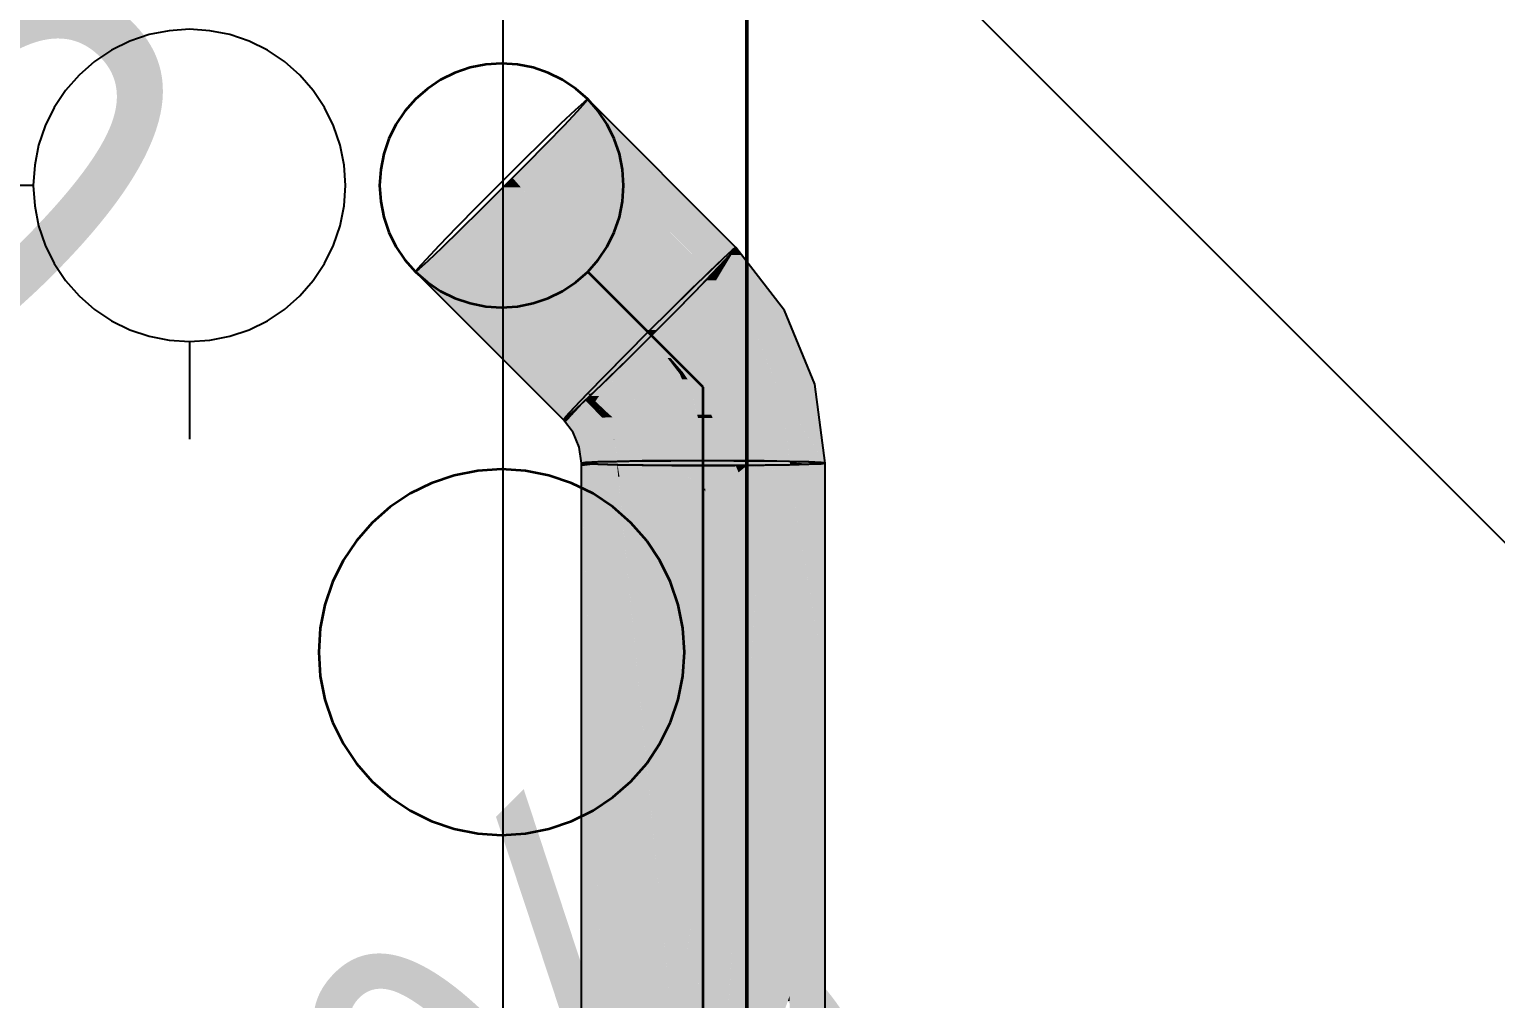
# Model space of a CAD drawing. Extents: x 0 to 756, y -25 to 420.
# Drawn here: x 384.926 to 389.736, y 344.221 to 347.399 of the extents above; entities that cross this region are included whole.
import ezdxf

# ---------------------------------------------------------------- set-up
doc = ezdxf.new("R2010")
doc.units = 0
doc.layers.get('0').update_dxf_attribs({"lineweight": 25})
for name, color, linetype, lineweight in [('A_Aussenwand', 7, 'Continuous', 25), ('ALLGEMEIN01', 7, 'Continuous', 13), ('Standard', 7, 'Continuous', 25), ('WAND_HOLZ_TRAGEND', 7, 'Continuous', 13)]:
    doc.layers.add(name, color=color, linetype=linetype, lineweight=lineweight)
for name, color, linetype, lineweight, true_color in [('S_Kaltwasser', 3, 'Continuous', 35, 0x00ff00), ('S_Schmutzwasser', 7, 'Continuous', 35, 0x808040), ('S_Schmutzwasser-Shading', 7, 'Continuous', 35, 0x808040)]:
    doc.layers.add(name, color=color, linetype=linetype, lineweight=lineweight, true_color=true_color)
doc.styles.get("Standard").update_dxf_attribs({"font": 'arial.ttf'})

# ---------------------------------------------------------------- blocks, each defined once
blk = doc.blocks.new('Shading-A0T78OPLOY', base_point=(386.8178, 335.3939))
at = {"layer": 'S_Schmutzwasser-Shading', "color": 59, "true_color": 0x58582c}
for points in [[(386.8447, 347.0831), (386.679, 347.0831), (386.7578, 347.1699)], [(387.0782, 346.6839), (386.8447, 347.0831), (386.679, 347.0831)], [(387.2439, 346.6839), (387.0782, 346.6839), (386.8447, 347.0831)], [(386.3578, 346.6042), (386.1921, 346.6042), (386.279, 346.6831)], [(387.165, 346.597), (387.2439, 346.6839), (387.0782, 346.6839)], [(387.229, 346.6592), (387.2215, 346.6592), (387.2439, 346.6838)], [(387.2628, 346.6592), (387.229, 346.6592), (387.2502, 346.6756)], [(387.229, 346.6592), (387.2502, 346.6756), (387.2389, 346.6756)], [(387.2502, 346.6756), (387.2389, 346.6756), (387.2439, 346.6838)], [(387.1905, 346.5959), (387.1638, 346.5959), (387.2173, 346.64)], [(387.1638, 346.5959), (387.2173, 346.64), (387.204, 346.64)], [(387.3084, 346.5758), (387.1784, 346.5758), (387.229, 346.6592)], [(387.2173, 346.64), (387.204, 346.64), (387.229, 346.6592)], [(387.204, 346.64), (387.229, 346.6592), (387.2215, 346.6592)], [(387.4027, 346.4768), (387.2628, 346.6592), (387.229, 346.6592)], [(386.5993, 346.1971), (386.3578, 346.6042), (386.1921, 346.6042)], [(386.765, 346.1971), (386.5993, 346.1971), (386.3578, 346.6042)], [(387.1642, 346.5953), (387.1634, 346.5953), (387.1638, 346.5959)], [(387.1784, 346.5758), (387.1642, 346.5953), (387.1634, 346.5953)], [(387.1784, 346.5758), (387.1905, 346.5959), (387.1638, 346.5959)], [(387.2543, 346.4768), (387.3084, 346.5758), (387.1784, 346.5758)], [(387.4027, 346.4768), (387.2543, 346.4768), (387.3084, 346.5758)], [(387.3036, 346.4126), (387.4027, 346.4768), (387.2543, 346.4768)], [(387.4294, 346.4126), (387.3036, 346.4126), (387.4027, 346.4768)], [(387.3769, 346.2357), (387.4294, 346.4126), (387.3036, 346.4126)], [(387.5026, 346.2357), (387.3769, 346.2357), (387.4294, 346.4126)], [(387.3918, 346.1997), (387.5026, 346.2357), (387.3769, 346.2357)], [(386.6782, 346.1182), (386.765, 346.1971), (386.5993, 346.1971)], [(386.8301, 346.0768), (386.7099, 346.0768), (386.8053, 346.1255)], [(386.8155, 346.1255), (386.8053, 346.1255), (386.8137, 346.1298)], [(386.8421, 346.0533), (386.8155, 346.1255), (386.8053, 346.1255)], [(386.8454, 346.0533), (386.8421, 346.0533), (386.8155, 346.1255)], [(386.7199, 346.0527), (386.8301, 346.0768), (386.7099, 346.0768)], [(386.8425, 346.0527), (386.7199, 346.0527), (386.8301, 346.0768)], [(386.7299, 346.0286), (386.8425, 346.0527), (386.7199, 346.0527)], [(386.8486, 346.0286), (386.7299, 346.0286), (386.8454, 346.0533)], [(386.8425, 346.0527), (386.8454, 346.0533), (386.8421, 346.0533)], [(386.7367, 345.9769), (386.8486, 346.0286), (386.7299, 346.0286)], [(386.8554, 345.9769), (386.7367, 345.9769), (386.8486, 346.0286)], [(386.7958, 345.9741), (386.7368, 345.9741), (386.7367, 345.977)], [(386.7371, 345.9665), (386.7367, 345.9665), (386.7367, 345.977)], [(386.8562, 345.9713), (386.8554, 345.9769), (386.7367, 345.9769)], [(386.7367, 345.9664), (386.7371, 345.9665), (386.7367, 345.9665)], [(386.7371, 345.9664), (386.7367, 345.9664), (386.7371, 345.9665)], [(386.8114, 343.596), (386.7367, 343.596), (386.7367, 345.9664)], [(386.8326, 342.9214), (386.7371, 345.9664), (386.7367, 345.9664)], [(386.7371, 345.9665), (386.7958, 345.9741), (386.7368, 345.9741)], [(386.8538, 345.9665), (386.7371, 345.9665), (386.8538, 345.9713)], [(386.7371, 345.9665), (386.8538, 345.9713), (386.7744, 345.9713)], [(386.8538, 342.9214), (386.8534, 342.9214), (386.7371, 345.9665)], [(386.8538, 342.9214), (386.8538, 345.9665), (386.7371, 345.9665)], [(386.8534, 342.9214), (386.8326, 342.9214), (386.7371, 345.9664)], [(386.8538, 345.9713), (386.7744, 345.9713), (386.7958, 345.9741)], [(387.5367, 345.9464), (387.4195, 345.9464), (387.5367, 345.9713)], [(387.4195, 345.9464), (387.5367, 345.9713), (387.4202, 345.9713)], [(387.4195, 345.9464), (387.4202, 345.9713), (387.4195, 345.9713)], [(387.4202, 345.9713), (387.4195, 345.9713), (387.4202, 345.9713)], [(387.4884, 345.5425), (387.4195, 345.5425), (387.4195, 345.9464)], [(387.5367, 345.2597), (387.5367, 345.9464), (387.4195, 345.9464)], [(387.5367, 345.9713), (387.4202, 345.9713), (387.5367, 345.977)], [(387.5367, 345.2597), (387.4884, 345.5425), (387.4195, 345.5425)], [(387.5367, 345.2597), (387.4195, 345.2597), (387.4195, 345.5425)], [(387.5367, 344.8163), (387.4195, 344.8163), (387.5367, 345.2597)], [(387.4195, 344.8163), (387.5367, 345.2597), (387.4195, 345.2597)], [(387.5367, 344.2289), (387.4195, 344.2289), (387.5367, 344.8163)], [(387.4195, 344.2289), (387.5367, 344.8163), (387.4195, 344.8163)], [(387.5367, 343.8964), (387.4195, 343.8964), (387.5367, 344.2289)], [(387.4195, 343.8964), (387.5367, 344.2289), (387.4195, 344.2289)]]:
    blk.add_solid(points, dxfattribs=at)
at = {"layer": 'S_Schmutzwasser-Shading', "color": 57, "true_color": 0x7b7b3d}
for points in [[(386.8499, 346.9122), (386.511, 346.9122), (386.679, 347.0831)], [(386.538, 346.8814), (386.4807, 346.8814), (386.511, 346.9122)], [(386.7875, 346.597), (386.8499, 346.9122), (386.511, 346.9122)], [(387.165, 346.597), (386.7875, 346.597), (386.8499, 346.9122)], [(386.6042, 346.7579), (386.355, 346.7579), (386.4807, 346.8814)], [(386.9487, 346.4134), (386.538, 346.8814), (386.4807, 346.8814)], [(386.4095, 346.6831), (386.279, 346.6831), (386.355, 346.7579)], [(386.6187, 346.3954), (386.6042, 346.7579), (386.355, 346.7579)], [(386.9667, 346.3954), (386.6187, 346.3954), (386.6042, 346.7579)], [(386.7576, 346.2045), (386.4095, 346.6831), (386.279, 346.6831)], [(386.9487, 346.4134), (387.165, 346.597), (386.7875, 346.597)], [(386.9844, 346.4134), (386.9487, 346.4134), (387.165, 346.597)], [(387.3036, 346.4126), (386.987, 346.4126), (387.1784, 346.5758)], [(387.0839, 346.4952), (387.0648, 346.4952), (387.1784, 346.5758)], [(387.0648, 346.4952), (387.1784, 346.5758), (387.1442, 346.5758)], [(387.1784, 346.5758), (387.1442, 346.5758), (387.1634, 346.5953)], [(386.9655, 346.3942), (387.0839, 346.4952), (387.0648, 346.4952)], [(386.7576, 346.2045), (386.9667, 346.3954), (386.6187, 346.3954)], [(386.7726, 346.2045), (386.7576, 346.2045), (386.9667, 346.3954)], [(386.9667, 346.3954), (386.9844, 346.4134), (386.9487, 346.4134)], [(386.9665, 346.393), (386.9643, 346.393), (386.9655, 346.3942)], [(387.0194, 346.3212), (386.9665, 346.393), (386.9643, 346.393)], [(387.2725, 346.3942), (386.9655, 346.3942), (387.3036, 346.4126)], [(386.9655, 346.3942), (387.3036, 346.4126), (386.987, 346.4126)], [(387.0699, 346.2749), (387.2725, 346.3942), (386.9655, 346.3942)], [(387.0294, 346.3212), (387.0194, 346.3212), (386.9665, 346.393)], [(387.3606, 346.2749), (387.0699, 346.2749), (387.3036, 346.4126)], [(387.0596, 346.2688), (387.0294, 346.3212), (387.0194, 346.3212)], [(387.0699, 346.2749), (387.0561, 346.2749), (387.0294, 346.3212)], [(387.1141, 346.1373), (386.8271, 346.1373), (387.0596, 346.2688)], [(387.0596, 346.2688), (387.0699, 346.2749), (387.0561, 346.2749)], [(387.074, 346.2688), (387.0596, 346.2688), (387.0699, 346.2749)], [(387.0667, 346.2517), (387.074, 346.2688), (387.0596, 346.2688)], [(387.0854, 346.2517), (387.0667, 346.2517), (387.074, 346.2688)], [(387.1195, 346.1242), (387.0854, 346.2517), (387.0667, 346.2517)], [(387.1199, 346.1997), (387.3606, 346.2749), (387.0699, 346.2749)], [(387.1622, 346.136), (387.1164, 346.136), (387.0854, 346.2517)], [(387.3918, 346.1997), (387.1199, 346.1997), (387.3606, 346.2749)], [(386.765, 346.1971), (386.7726, 346.2045), (386.7576, 346.2045)], [(387.1622, 346.136), (387.3918, 346.1997), (387.1199, 346.1997)], [(386.836, 346.1298), (386.8137, 346.1298), (386.8271, 346.1373)], [(386.8425, 346.1242), (387.1141, 346.1373), (386.8271, 346.1373)], [(387.1195, 346.1242), (386.8425, 346.1242), (387.1141, 346.1373)], [(387.1195, 346.1242), (387.1622, 346.136), (387.1164, 346.136)], [(386.815, 346.1266), (386.836, 346.1298), (386.8137, 346.1298)], [(386.8398, 346.1266), (386.815, 346.1266), (386.836, 346.1298)], [(386.8454, 346.0533), (386.8398, 346.1266), (386.815, 346.1266)], [(386.9069, 346.0692), (386.8441, 346.0692), (386.8398, 346.1266)], [(386.9069, 346.0692), (387.1195, 346.1242), (386.8425, 346.1242)], [(387.1268, 346.0692), (386.9069, 346.0692), (387.1195, 346.1242)], [(386.8454, 346.0533), (386.9069, 346.0692), (386.8441, 346.0692)], [(386.9273, 346.0533), (386.8454, 346.0533), (386.9069, 346.0692)], [(386.8562, 345.9713), (386.9273, 346.0533), (386.8454, 346.0533)], [(387.0322, 345.9713), (386.8562, 345.9713), (386.9273, 346.0533)], [(387.034, 345.9698), (387.1268, 346.0692), (386.9069, 346.0692)], [(387.1399, 345.9698), (387.034, 345.9698), (387.1268, 346.0692)], [(386.8619, 345.9312), (386.8578, 345.9312), (386.8538, 345.9713)], [(386.8619, 345.9312), (386.8555, 345.9713), (386.8538, 345.9713)], [(386.8555, 345.9713), (386.8538, 345.9713), (386.8538, 345.9713)], [(387.0388, 344.0934), (386.8538, 344.0934), (386.8538, 345.9713)], [(387.0343, 345.9698), (386.8557, 345.9698), (386.8555, 345.9713)], [(386.8619, 345.9312), (387.0343, 345.9698), (386.8557, 345.9698)], [(387.034, 345.9698), (387.0322, 345.9713), (386.8562, 345.9713)], [(387.0857, 345.9312), (386.8619, 345.9312), (387.0343, 345.9698)], [(387.14, 345.969), (387.1399, 345.9698), (387.034, 345.9698)], [(387.1367, 345.969), (387.0354, 345.969), (387.0343, 345.9698)], [(387.1367, 345.8929), (387.1367, 345.969), (387.0354, 345.969)], [(387.1434, 345.8929), (387.1367, 345.8929), (387.1383, 345.969)], [(387.1367, 345.8929), (387.1383, 345.969), (387.1367, 345.969)], [(387.2429, 345.969), (387.1383, 345.969), (387.2425, 345.9698)], [(387.144, 345.8838), (387.2429, 345.969), (387.1383, 345.969)], [(387.2782, 345.8838), (387.144, 345.8838), (387.2429, 345.969)], [(387.2813, 345.9698), (387.2425, 345.9698), (387.2795, 345.9702)], [(387.2522, 345.9464), (387.2813, 345.9698), (387.2425, 345.9698)], [(387.4195, 345.9464), (387.2522, 345.9464), (387.2813, 345.9698)], [(387.4195, 345.5425), (387.4195, 345.9464), (387.2522, 345.9464)], [(387.4195, 345.9702), (387.2795, 345.9702), (387.4195, 345.9713)], [(387.4195, 345.9464), (387.4195, 345.9702), (387.2795, 345.9702)], [(387.0025, 344.4622), (386.8619, 345.9312), (386.8578, 345.9312)], [(387.1236, 344.6306), (387.07, 344.6306), (386.8619, 345.9312)], [(386.8696, 345.8929), (387.0857, 345.9312), (386.8619, 345.9312)], [(387.097, 344.4622), (387.0025, 344.4622), (386.8619, 345.9312)], [(387.1367, 345.8929), (386.8696, 345.8929), (387.0857, 345.9312)], [(387.1236, 344.6306), (387.1367, 345.8929), (386.8696, 345.8929)], [(387.1367, 344.7136), (387.1244, 344.7136), (387.1367, 345.8929)], [(387.144, 345.8838), (387.1434, 345.8929), (387.1367, 345.8929)], [(387.2529, 345.7489), (387.1367, 345.7489), (387.1367, 345.8929)], [(387.4195, 345.5425), (387.2782, 345.8838), (387.144, 345.8838)], [(387.1367, 344.7136), (387.2529, 345.7489), (387.1367, 345.7489)], [(387.3153, 345.6716), (387.2442, 345.6716), (387.2529, 345.7489)], [(387.2528, 344.7136), (387.1367, 344.7136), (387.3153, 345.6716)], [(387.1367, 344.7136), (387.3153, 345.6716), (387.2442, 345.6716)], [(387.4195, 345.5425), (387.3069, 345.5425), (387.3153, 345.6716)], [(387.4195, 344.5346), (387.2411, 344.5346), (387.4195, 345.5425)], [(387.2411, 344.5346), (387.4195, 345.5425), (387.3069, 345.5425)], [(387.1367, 344.6306), (387.1236, 344.6306), (387.1367, 344.7136)], [(387.1236, 344.6306), (387.1367, 344.7136), (387.1244, 344.7136)], [(387.2411, 344.5346), (387.1367, 344.5346), (387.1367, 344.7136)], [(387.2411, 344.5346), (387.2528, 344.7136), (387.1367, 344.7136)], [(387.118, 344.0934), (387.0388, 344.0934), (387.1236, 344.6306)], [(387.097, 344.4622), (387.1236, 344.6306), (387.07, 344.6306)], [(387.1367, 343.4178), (387.111, 343.4178), (387.1367, 344.6306)], [(387.111, 343.4178), (387.1367, 344.6306), (387.1236, 344.6306)], [(387.1755, 343.5291), (387.1367, 343.5291), (387.2411, 344.5346)], [(387.1367, 343.5291), (387.2411, 344.5346), (387.1367, 344.5346)], [(387.4195, 344.2289), (387.2212, 344.2289), (387.2411, 344.5346)], [(387.4195, 344.2289), (387.4195, 344.5346), (387.2411, 344.5346)], [(387.0388, 344.0934), (387.097, 344.4622), (387.0025, 344.4622)], [(387.1755, 343.5291), (387.4195, 344.2289), (387.2212, 344.2289)], [(387.4195, 344.2129), (387.4139, 344.2129), (387.4195, 344.2289)]]:
    blk.add_solid(points, dxfattribs=at)
at = {"layer": 'S_Schmutzwasser-Shading', "color": 57, "true_color": 0x7a7a3d}
for points in [[(387.0596, 346.2688), (386.8587, 346.2688), (386.9643, 346.393)], [(386.8811, 346.2952), (386.8648, 346.2952), (386.9643, 346.393)], [(386.7948, 346.1966), (386.7645, 346.1966), (386.8648, 346.2952)], [(386.7826, 346.1794), (386.8811, 346.2952), (386.8648, 346.2952)], [(386.9015, 346.1794), (386.7826, 346.1794), (387.0596, 346.2688)], [(386.7826, 346.1794), (387.0596, 346.2688), (386.8587, 346.2688)], [(386.7657, 346.1954), (386.7633, 346.1954), (386.7645, 346.1966)], [(386.7904, 346.1602), (386.7657, 346.1954), (386.7633, 346.1954)], [(386.7826, 346.1794), (386.7948, 346.1966), (386.7645, 346.1966)], [(386.803, 346.1602), (386.7904, 346.1602), (386.7657, 346.1954)], [(387.4002, 346.136), (387.1622, 346.136), (387.3918, 346.1997)], [(386.8271, 346.1373), (386.9015, 346.1794), (386.7826, 346.1794)], [(386.8137, 346.1298), (386.803, 346.1602), (386.7904, 346.1602)], [(386.8271, 346.1373), (386.811, 346.1373), (386.803, 346.1602)], [(386.8137, 346.1298), (386.8271, 346.1373), (386.811, 346.1373)], [(387.1679, 346.1242), (387.1195, 346.1242), (387.1622, 346.136)], [(387.2423, 345.9713), (387.4002, 346.136), (387.1622, 346.136)], [(387.4218, 345.9713), (387.2423, 345.9713), (387.4002, 346.136)], [(387.1366, 345.9944), (387.1679, 346.1242), (387.1195, 346.1242)], [(387.2311, 345.9944), (387.1366, 345.9944), (387.1679, 346.1242)], [(387.2396, 345.9769), (387.2311, 345.9944), (387.1366, 345.9944)], [(387.2396, 345.9769), (387.1389, 345.9769), (387.1366, 345.9944)], [(387.1399, 345.9698), (387.2396, 345.9769), (387.1389, 345.9769)], [(387.243, 345.9698), (387.1399, 345.9698), (387.2396, 345.9769)], [(387.14, 345.969), (387.243, 345.9698), (387.1399, 345.9698)], [(387.243, 345.9698), (387.4218, 345.9713), (387.2423, 345.9713)]]:
    blk.add_solid(points, dxfattribs=at)
at = {"layer": 'S_Schmutzwasser-Shading', "color": 59, "true_color": 0x57572b}
for points in [[(387.5073, 346.1997), (387.3918, 346.1997), (387.5026, 346.2357)], [(386.8053, 346.1255), (386.699, 346.1255), (386.7505, 346.1815)], [(386.7282, 346.1572), (386.7212, 346.1572), (386.7505, 346.1815)], [(386.7212, 346.1572), (386.7505, 346.1815), (386.7479, 346.1815)], [(386.7505, 346.1815), (386.7479, 346.1815), (386.7493, 346.1827)], [(386.7517, 346.1827), (386.7493, 346.1827), (386.7633, 346.1954)], [(386.7505, 346.1815), (386.7517, 346.1827), (386.7493, 346.1827)], [(386.774, 346.1815), (386.7505, 346.1815), (386.7633, 346.1954)], [(386.8011, 346.1298), (386.774, 346.1815), (386.7505, 346.1815)], [(386.8137, 346.1298), (386.8011, 346.1298), (386.774, 346.1815)], [(387.5367, 345.977), (387.5073, 346.1997), (387.3918, 346.1997)], [(387.5336, 345.9817), (387.4205, 345.9817), (387.3918, 346.1997)], [(386.6911, 346.1183), (386.6781, 346.1183), (386.7212, 346.1572)], [(386.6846, 346.1098), (386.7282, 346.1572), (386.7212, 346.1572)], [(386.6846, 346.1098), (386.6911, 346.1183), (386.6781, 346.1183)], [(386.7746, 346.1098), (386.6846, 346.1098), (386.8053, 346.1255)], [(386.6846, 346.1098), (386.8053, 346.1255), (386.699, 346.1255)], [(386.7099, 346.0768), (386.7746, 346.1098), (386.6846, 346.1098)], [(386.8053, 346.1255), (386.8137, 346.1298), (386.8011, 346.1298)], [(387.4566, 345.977), (387.5336, 345.9817), (387.4205, 345.9817)], [(387.4787, 345.9742), (387.4215, 345.9742), (387.4205, 345.9817)], [(387.4218, 345.9713), (387.4787, 345.9742), (387.4215, 345.9742)], [(387.5367, 345.977), (387.4566, 345.977), (387.5336, 345.9817)], [(387.4787, 345.9742), (387.5367, 345.977), (387.4566, 345.977)]]:
    blk.add_solid(points, dxfattribs=at)
blk = doc.blocks.new('Referenz-A0T78OQ1OY')
at = {"layer": 'ALLGEMEIN01', "color": 0}
blk.add_line((387.2792, 38.4757), (387.2792, 384.5329), dxfattribs=at)
at = {"layer": 'Standard', "color": 0, "lineweight": -2}
for p, q in [((387.2792, 350.8844), (387.2792, 342.8844)), ((386.4792, 350.0844), (386.4792, 343.6844)), ((387.2792, 340.1618), (387.2792, 350.0844)), ((385.3842, 347.3947), (385.3185, 347.3816)), ((385.451, 347.3991), (385.3842, 347.3947)), ((385.5178, 347.3947), (385.451, 347.3991)), ((385.5835, 347.3816), (385.5178, 347.3947)), ((385.2551, 347.3601), (385.195, 347.3305)), ((385.3185, 347.3816), (385.2551, 347.3601)), ((385.6469, 347.3601), (385.5835, 347.3816)), ((385.707, 347.3305), (385.6469, 347.3601)), ((385.1393, 347.2933), (385.089, 347.2491)), ((385.195, 347.3305), (385.1393, 347.2933)), ((385.7627, 347.2933), (385.707, 347.3305)), ((385.813, 347.2491), (385.7627, 347.2933)), ((385.089, 347.2491), (385.0448, 347.1987)), ((385.8572, 347.1987), (385.813, 347.2491)), ((385.0448, 347.1987), (385.0076, 347.1431)), ((385.8944, 347.1431), (385.8572, 347.1987)), ((385.0076, 347.1431), (384.978, 347.083)), ((385.924, 347.083), (385.8944, 347.1431)), ((384.978, 347.083), (384.9564, 347.0196)), ((385.9455, 347.0196), (385.924, 347.083)), ((384.9564, 347.0196), (384.9434, 346.9539)), ((385.9586, 346.9539), (385.9455, 347.0196)), ((384.9434, 346.9539), (384.939, 346.8871)), ((385.963, 346.8871), (385.9586, 346.9539)), ((384.939, 346.8871), (384.619, 346.8871)), ((384.939, 346.8871), (384.9434, 346.8202)), ((385.9586, 346.8202), (385.963, 346.8871)), ((384.9434, 346.8202), (384.9564, 346.7545)), ((385.9455, 346.7545), (385.9586, 346.8202)), ((384.9564, 346.7545), (384.978, 346.6911)), ((385.924, 346.6911), (385.9455, 346.7545)), ((384.978, 346.6911), (385.0076, 346.6311)), ((385.8944, 346.6311), (385.924, 346.6911)), ((385.0076, 346.6311), (385.0448, 346.5754)), ((385.8572, 346.5754), (385.8944, 346.6311)), ((385.0448, 346.5754), (385.089, 346.525)), ((385.813, 346.525), (385.8572, 346.5754)), ((385.089, 346.525), (385.1393, 346.4809)), ((385.7627, 346.4809), (385.813, 346.525)), ((385.1393, 346.4809), (385.195, 346.4437)), ((385.707, 346.4437), (385.7627, 346.4809)), ((385.195, 346.4437), (385.2551, 346.414)), ((385.6469, 346.414), (385.707, 346.4437)), ((385.2551, 346.414), (385.3185, 346.3925)), ((385.3185, 346.3925), (385.3842, 346.3794)), ((385.3842, 346.3794), (385.451, 346.3751)), ((385.451, 346.3751), (385.5178, 346.3794)), ((385.451, 346.3751), (385.451, 346.0551)), ((385.5178, 346.3794), (385.5835, 346.3925)), ((385.5835, 346.3925), (385.6469, 346.414))]:
    blk.add_line(p, q, dxfattribs=at)
at = {"layer": 'WAND_HOLZ_TRAGEND', "color": 0, "lineweight": 50}
for p, q in [((387.2792, 391.5329), (387.2792, 31.4757)), ((387.2792, 225.775), (387.2792, 391.5329))]:
    blk.add_line(p, q, dxfattribs=at)
blk = doc.blocks.new('Wand-A0T78OQFOY', base_point=(387.2792, 31.4757))
at = {"color": 0, "linetype": 'ByBlock', "lineweight": -2, "ltscale": 0.25}
blk.add_line((387.2792, 384.5329), (387.2792, 296.5329), dxfattribs=at)
at = {"color": 0, "lineweight": -2}
blk.add_line((387.2792, 348.2028), (394.2792, 341.2028), dxfattribs=at)
blk = doc.blocks.new('Anschluss-Element-A0T78OX7OY', base_point=(385.875, 344.757))
at = {"color": 0, "lineweight": -2}
for p, q in [((386.3967, 345.9519), (386.3197, 345.9366)), ((386.475, 345.9571), (386.3967, 345.9519)), ((386.5533, 345.9519), (386.475, 345.9571)), ((386.6303, 345.9366), (386.5533, 345.9519)), ((386.2454, 345.9114), (386.175, 345.8767)), ((386.3197, 345.9366), (386.2454, 345.9114)), ((386.7046, 345.9114), (386.6303, 345.9366)), ((386.775, 345.8767), (386.7046, 345.9114)), ((386.175, 345.8767), (386.1097, 345.8331)), ((386.8402, 345.8331), (386.775, 345.8767)), ((386.1097, 345.8331), (386.0507, 345.7813)), ((386.8993, 345.7813), (386.8402, 345.8331)), ((386.0507, 345.7813), (385.999, 345.7223)), ((386.951, 345.7223), (386.8993, 345.7813)), ((385.999, 345.7223), (385.9554, 345.6571)), ((386.9946, 345.6571), (386.951, 345.7223)), ((385.9554, 345.6571), (385.9207, 345.5867)), ((387.0293, 345.5867), (386.9946, 345.6571)), ((385.9207, 345.5867), (385.8954, 345.5124)), ((387.0545, 345.5124), (387.0293, 345.5867)), ((385.8954, 345.5124), (385.8801, 345.4354)), ((387.0699, 345.4354), (387.0545, 345.5124)), ((385.8801, 345.4354), (385.875, 345.3571)), ((387.075, 345.3571), (387.0699, 345.4354)), ((385.875, 345.3571), (385.8801, 345.2787)), ((387.0699, 345.2787), (387.075, 345.3571)), ((385.8801, 345.2787), (385.8954, 345.2018)), ((387.0545, 345.2018), (387.0699, 345.2787)), ((385.8954, 345.2018), (385.9207, 345.1274)), ((387.0293, 345.1274), (387.0545, 345.2018)), ((385.9207, 345.1274), (385.9554, 345.0571)), ((386.9946, 345.0571), (387.0293, 345.1274)), ((385.9554, 345.0571), (385.999, 344.9918)), ((386.951, 344.9918), (386.9946, 345.0571)), ((385.999, 344.9918), (386.0507, 344.9328)), ((386.8993, 344.9328), (386.951, 344.9918)), ((386.0507, 344.9328), (386.1097, 344.881)), ((386.8402, 344.881), (386.8993, 344.9328)), ((386.1097, 344.881), (386.175, 344.8374)), ((386.775, 344.8374), (386.8402, 344.881)), ((386.175, 344.8374), (386.2454, 344.8027)), ((386.7046, 344.8027), (386.775, 344.8374)), ((386.2454, 344.8027), (386.3197, 344.7775)), ((386.6303, 344.7775), (386.7046, 344.8027)), ((386.3197, 344.7775), (386.3967, 344.7622)), ((386.3967, 344.7622), (386.475, 344.7571)), ((386.475, 344.7571), (386.5533, 344.7622)), ((386.5533, 344.7622), (386.6303, 344.7775))]:
    blk.add_line(p, q, dxfattribs=at)
blk = doc.blocks.new('Anschluss-Element-A0T78OXBOY', base_point=(386.075, 346.4871))
at = {"color": 0, "lineweight": -2}
for p, q in [((386.475, 347.2871), (386.4228, 347.2836)), ((386.5272, 347.2836), (386.475, 347.2871)), ((386.3219, 347.2566), (386.275, 347.2335)), ((386.3715, 347.2734), (386.3219, 347.2566)), ((386.4228, 347.2836), (386.3715, 347.2734)), ((386.5785, 347.2734), (386.5272, 347.2836)), ((386.6281, 347.2566), (386.5785, 347.2734)), ((386.675, 347.2335), (386.6281, 347.2566)), ((386.2315, 347.2044), (386.1921, 347.1699)), ((386.275, 347.2335), (386.2315, 347.2044)), ((386.7185, 347.2044), (386.675, 347.2335)), ((386.7578, 347.1699), (386.7185, 347.2044)), ((386.1921, 347.1699), (386.1577, 347.1306)), ((386.7923, 347.1306), (386.7578, 347.1699)), ((386.1577, 347.1306), (386.1286, 347.0871)), ((386.8214, 347.0871), (386.7923, 347.1306)), ((386.1286, 347.0871), (386.1054, 347.0401)), ((386.8445, 347.0401), (386.8214, 347.0871)), ((386.1054, 347.0401), (386.0886, 346.9906)), ((386.8614, 346.9906), (386.8445, 347.0401)), ((386.0886, 346.9906), (386.0784, 346.9393)), ((386.8716, 346.9393), (386.8614, 346.9906)), ((386.0784, 346.9393), (386.075, 346.8871)), ((386.875, 346.8871), (386.8716, 346.9393)), ((386.075, 346.8871), (386.0784, 346.8348)), ((386.8716, 346.8348), (386.875, 346.8871)), ((386.0784, 346.8348), (386.0886, 346.7835)), ((386.8614, 346.7835), (386.8716, 346.8348)), ((386.0886, 346.7835), (386.1054, 346.734)), ((386.8445, 346.734), (386.8614, 346.7835)), ((386.1054, 346.734), (386.1286, 346.6871)), ((386.8214, 346.6871), (386.8445, 346.734)), ((386.1286, 346.6871), (386.1577, 346.6436)), ((386.7923, 346.6436), (386.8214, 346.6871)), ((386.1577, 346.6436), (386.1921, 346.6042)), ((386.7578, 346.6042), (386.7923, 346.6436)), ((386.1921, 346.6042), (386.2315, 346.5697)), ((386.2315, 346.5697), (386.275, 346.5406)), ((386.675, 346.5406), (386.7185, 346.5697)), ((386.7185, 346.5697), (386.7578, 346.6042)), ((386.275, 346.5406), (386.3219, 346.5175)), ((386.3219, 346.5175), (386.3715, 346.5007)), ((386.5785, 346.5007), (386.6281, 346.5175)), ((386.6281, 346.5175), (386.675, 346.5406)), ((386.3715, 346.5007), (386.4228, 346.4905)), ((386.4228, 346.4905), (386.475, 346.4871)), ((386.475, 346.4871), (386.5272, 346.4905)), ((386.5272, 346.4905), (386.5785, 346.5007))]:
    blk.add_line(p, q, dxfattribs=at)
blk = doc.blocks.new('Abwasserleitung-A0T78OXPOY', base_point=(386.7148, 342.2463))
at = {"color": 0, "linetype": 'ByBlock', "lineweight": -2, "ltscale": 0.35}
for p, q in [((387.1367, 346.2254), (386.7578, 346.6042)), ((387.1367, 342.6682), (387.1367, 346.2254)), ((386.7148, 342.2463), (387.1367, 342.6682))]:
    blk.add_line(p, q, dxfattribs=at)
blk = doc.blocks.new('Abwasser Schnellansicht-A0T78P23OY', base_point=(382.657, 330.3855))
at = {"color": 0, "linetype": 'ByBlock', "lineweight": -2, "ltscale": 0.25}
for p, q in [((386.7171, 347.1348), (386.7467, 347.1617)), ((386.7497, 347.1588), (386.7228, 347.1292)), ((386.7467, 347.1617), (386.7578, 347.1699)), ((386.7578, 347.1699), (386.7497, 347.1588)), ((386.7578, 347.1699), (387.2439, 346.6839)), ((386.671, 347.0911), (386.7171, 347.1348)), ((386.7228, 347.1292), (386.679, 347.0831)), ((386.6115, 347.0334), (386.671, 347.0911)), ((386.679, 347.0831), (386.6213, 347.0236)), ((386.5427, 346.9657), (386.6115, 347.0334)), ((386.6213, 347.0236), (386.5537, 346.9548)), ((386.4693, 346.8927), (386.5427, 346.9657)), ((386.5537, 346.9548), (386.4806, 346.8814)), ((386.3963, 346.8193), (386.4693, 346.8927)), ((386.4806, 346.8814), (386.4072, 346.8084)), ((386.3287, 346.7505), (386.3963, 346.8193)), ((386.4072, 346.8084), (386.3385, 346.7407)), ((386.271, 346.6911), (386.3287, 346.7505)), ((386.3385, 346.7407), (386.279, 346.6831)), ((386.2272, 346.6449), (386.271, 346.6911)), ((386.279, 346.6831), (386.2329, 346.6393)), ((387.2031, 346.6488), (387.2328, 346.6757)), ((387.2043, 346.6499), (387.2334, 346.6763)), ((387.2351, 346.6721), (387.2076, 346.6419)), ((387.2357, 346.6728), (387.2088, 346.6432)), ((387.2328, 346.6757), (387.2439, 346.6839)), ((387.2334, 346.6763), (387.2439, 346.6838)), ((387.2439, 346.6838), (387.2351, 346.6721)), ((387.2439, 346.6839), (387.2357, 346.6728)), ((387.4027, 346.4768), (387.2439, 346.6838)), ((386.1921, 346.6042), (386.2003, 346.6153)), ((386.2003, 346.6153), (386.2272, 346.6449)), ((386.2329, 346.6393), (386.2033, 346.6124)), ((387.157, 346.605), (387.2031, 346.6488)), ((387.1587, 346.6067), (387.2043, 346.6499)), ((387.2076, 346.6419), (387.1634, 346.5953)), ((387.2088, 346.6432), (387.165, 346.597)), ((386.2033, 346.6124), (386.1921, 346.6042)), ((386.1921, 346.6042), (386.6782, 346.1182)), ((387.0975, 346.5474), (387.157, 346.605)), ((387.0996, 346.5494), (387.1587, 346.6067)), ((387.1634, 346.5953), (387.1053, 346.5355)), ((387.165, 346.597), (387.1073, 346.5376)), ((387.0288, 346.4797), (387.0975, 346.5474)), ((387.031, 346.482), (387.0996, 346.5494)), ((387.1053, 346.5355), (387.0374, 346.4665)), ((387.1073, 346.5376), (387.0397, 346.4688)), ((386.9554, 346.4067), (387.0288, 346.4797)), ((386.9577, 346.409), (387.031, 346.482)), ((387.0397, 346.4688), (386.9667, 346.3954)), ((387.5026, 346.2357), (387.4027, 346.4768)), ((387.0374, 346.4665), (386.9643, 346.393)), ((386.8823, 346.3333), (386.9554, 346.4067)), ((386.8846, 346.3356), (386.9577, 346.409)), ((386.9643, 346.393), (386.891, 346.3201)), ((386.9667, 346.3954), (386.8933, 346.3224)), ((386.8147, 346.2645), (386.8823, 346.3333)), ((386.8167, 346.2666), (386.8846, 346.3356)), ((386.891, 346.3201), (386.8224, 346.2527)), ((386.8933, 346.3224), (386.8245, 346.2547)), ((386.757, 346.205), (386.8147, 346.2645)), ((386.7586, 346.2067), (386.8167, 346.2666)), ((386.8224, 346.2527), (386.7633, 346.1954)), ((386.8245, 346.2547), (386.765, 346.197)), ((387.5367, 345.977), (387.5026, 346.2357)), ((386.7132, 346.1589), (386.757, 346.205)), ((386.7144, 346.1601), (386.7586, 346.2067)), ((386.7633, 346.1954), (386.7177, 346.1521)), ((386.765, 346.197), (386.7189, 346.1533)), ((386.6863, 346.1293), (386.7132, 346.1589)), ((386.6869, 346.13), (386.7144, 346.1601)), ((386.7177, 346.1521), (386.6886, 346.1258)), ((386.7189, 346.1533), (386.6893, 346.1264)), ((386.6781, 346.1183), (386.6869, 346.13)), ((386.6886, 346.1258), (386.6781, 346.1183)), ((386.7099, 346.0769), (386.6781, 346.1183)), ((386.6782, 346.1182), (386.6863, 346.1293)), ((386.6893, 346.1264), (386.6782, 346.1182)), ((386.7299, 346.0286), (386.7099, 346.0769)), ((386.7367, 345.9769), (386.7299, 346.0286)), ((386.7367, 345.9769), (386.7495, 345.979)), ((386.7503, 345.979), (386.7367, 345.977)), ((386.7367, 345.977), (386.7503, 345.9749)), ((386.7367, 342.9166), (386.7367, 345.977)), ((386.7512, 345.9748), (386.7367, 345.9769)), ((386.7495, 345.979), (386.7886, 345.9809)), ((386.7903, 345.981), (386.7503, 345.979)), ((386.7503, 345.9749), (386.7903, 345.973)), ((386.7919, 345.9729), (386.7512, 345.9748)), ((386.7886, 345.9809), (386.8515, 345.9826)), ((386.8538, 345.9826), (386.7903, 345.981)), ((386.7903, 345.973), (386.8538, 345.9713)), ((386.8562, 345.9713), (386.7919, 345.9729)), ((386.8515, 345.9826), (386.9338, 345.9839)), ((386.9367, 345.9839), (386.8538, 345.9826)), ((386.8538, 345.9713), (386.9367, 345.97)), ((386.9395, 345.97), (386.8562, 345.9713)), ((386.9338, 345.9839), (387.0299, 345.9847)), ((387.0331, 345.9847), (386.9367, 345.9839)), ((386.9367, 345.97), (387.0331, 345.9692)), ((387.0363, 345.9692), (386.9395, 345.97)), ((387.0299, 345.9847), (387.1334, 345.985)), ((387.1367, 345.985), (387.0331, 345.9847)), ((387.0331, 345.9692), (387.1367, 345.969)), ((387.14, 345.969), (387.0363, 345.9692)), ((387.1334, 345.985), (387.237, 345.9847)), ((387.2402, 345.9847), (387.1367, 345.985)), ((387.1367, 345.969), (387.2402, 345.9692)), ((387.2434, 345.9693), (387.14, 345.969)), ((387.237, 345.9847), (387.3338, 345.9839)), ((387.3367, 345.9839), (387.2402, 345.9847)), ((387.2402, 345.9692), (387.3367, 345.97)), ((387.3395, 345.9701), (387.2434, 345.9693)), ((387.3338, 345.9839), (387.4172, 345.9827)), ((387.4195, 345.9826), (387.3367, 345.9839)), ((387.3367, 345.97), (387.4195, 345.9713)), ((387.4218, 345.9714), (387.3395, 345.9701)), ((387.4172, 345.9827), (387.4814, 345.981)), ((387.4831, 345.981), (387.4195, 345.9826)), ((387.4195, 345.9713), (387.4831, 345.973)), ((387.4847, 345.973), (387.4218, 345.9714)), ((387.4814, 345.981), (387.5222, 345.9791)), ((387.523, 345.979), (387.4831, 345.981)), ((387.4831, 345.973), (387.523, 345.9749)), ((387.5239, 345.975), (387.4847, 345.973)), ((387.5222, 345.9791), (387.5367, 345.977)), ((387.5367, 345.977), (387.523, 345.979)), ((387.523, 345.9749), (387.5367, 345.977)), ((387.5367, 345.977), (387.5239, 345.975)), ((387.5367, 342.9166), (387.5367, 345.977))]:
    blk.add_line(p, q, dxfattribs=at)
at = {"color": 253, "linetype": 'ByBlock', "lineweight": -2, "ltscale": 0.25, "true_color": 0xa0a0a0, "char_height": 1.5, "attachment_point": 1}
for s, insert, rotation in [('{\\W0.8;\\fArial;-40}', (383.8654, 348.7895), 315), ('{\\W0.8;\\fArial;2.0 %}', (383.731, 342.0909), 45)]:
    blk.add_mtext(s, dxfattribs=dict(at, insert=insert, rotation=rotation))

msp = doc.modelspace()

# ---------------------------------------------------------------- block references
at = {"color": 8, "lineweight": 25, "ltscale": 0.25, "true_color": 0x808080}
msp.add_blockref('Referenz-A0T78OQ1OY', (0, 0), dxfattribs=at)
at = {"layer": 'A_Aussenwand', "ltscale": 0.25}
msp.add_blockref('Wand-A0T78OQFOY', (387.2792, 31.4757), dxfattribs=at)
at = {"layer": 'S_Kaltwasser', "ltscale": 0.35}
msp.add_blockref('Anschluss-Element-A0T78OX7OY', (385.875, 344.757), dxfattribs=at)
at = {"layer": 'S_Schmutzwasser', "lineweight": 25, "ltscale": 0.25}
msp.add_blockref('Abwasser Schnellansicht-A0T78P23OY', (382.657, 330.3855), dxfattribs=at)
at = {"layer": 'S_Schmutzwasser', "ltscale": 0.35}
for name, p in [('Anschluss-Element-A0T78OXBOY', (386.075, 346.4871)), ('Abwasserleitung-A0T78OXPOY', (386.7148, 342.2463))]:
    msp.add_blockref(name, p, dxfattribs=at)
at = {"layer": 'S_Schmutzwasser'}
msp.add_blockref('Shading-A0T78OPLOY', (386.8178, 335.3939), dxfattribs=at)

doc.saveas('drawing.dxf')
